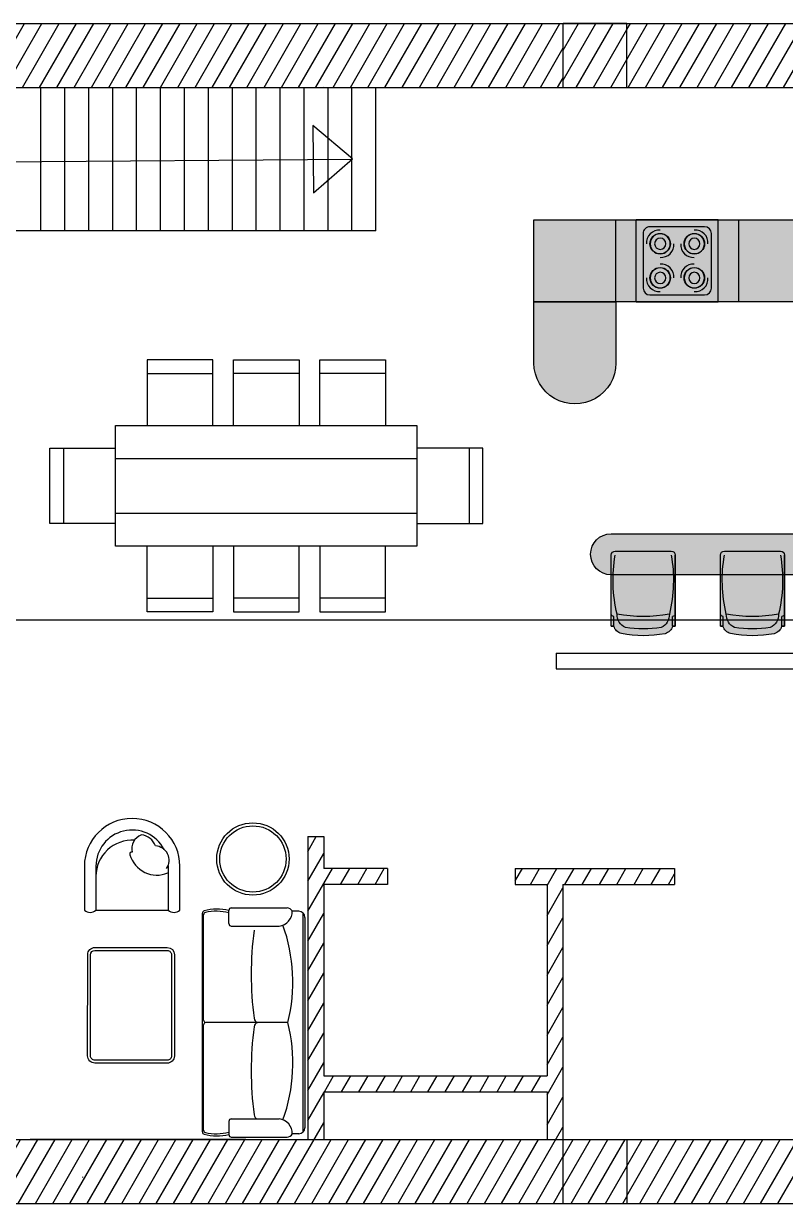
# Model space of a CAD drawing. Header units: millimetres. Extents: x -36495272392165 to 352544598049420, y -228287860276617 to 83349.
# Drawn here: x 72460 to 77236, y 70980 to 78378 of the extents above; entities that cross this region are included whole.
import ezdxf

# ---------------------------------------------------------------- set-up
doc = ezdxf.new("R2010")
doc.units = ezdxf.units.MM
doc.header["$MEASUREMENT"] = 0
for name, color, linetype in [('dwgmodels.com', 30, 'Continuous'), ('freecads.com', 7, 'Continuous'), ('Furniture', 34, 'Continuous')]:
    doc.layers.add(name, color=color, linetype=linetype)
pattern_1 = [(59.99999999999999, (-17250.52043425417, 74843.57469589938), (-81.18988160479113, 46.875), [])]

# ---------------------------------------------------------------- blocks, each defined once
blk = doc.blocks.new('мичм ва')
h = blk.add_hatch(color=254)
edge = h.paths.add_edge_path()
edge.add_line((235, 30), (235, 550))
edge.add_line((235, 550), (215, 550))
edge.add_arc((139.3334767916296, 529.9186866597964), 78.28589834644744, 14.86322777258473, 74.91097211596701)
edge.add_arc((1.609099985947795, -249.4422760286054), 869.4437650294628, 79.52277375518494, 100.6994391374438)
edge.add_arc((-141.2226991321592, 531.0044717599247), 76.18346419311347, 104.1210026025561, 165.5615838168337)
edge.add_line((-215, 550), (-235, 550))
edge.add_line((-235, 550), (-235, 30))
edge.add_arc((-205, 30), 30, 180, 270)
edge.add_line((-205, 0), (205, 0))
edge.add_arc((205, 30), 30, 270, 360)
at = {"color": 0}
blk.add_line((215, 550), (215.0000000001164, 480.0000000000873), dxfattribs=at)
blk.add_lwpolyline([(235, 30), (235, 550), (215, 550), (215, 550, 0.2681724858865533), (159.7128318103496, 605.5054829203291, 0.0926645034894988), (-159.8092182115652, 604.8858735128306, 0.2746976632680432), (-215, 550), (-215, 550), (-235, 550), (-235, 30, 0.414213562373095), (-205, 0), (205, 0, 0.414213562373095), (235, 30, 7.595754112735113)], format="xyb", dxfattribs=at)
for points in [[(-235, 550), (-215, 550), (-215, 480)], [(215, 550), (235, 550), (235, 30)]]:
    blk.add_lwpolyline(points, dxfattribs=at)
for centre, radius, start, end in [((-89.01175497833174, 465.9957442896412), 102.7111055196083, 114.1524509866591, 182.6692834192953), ((1.609099986031651, -249.4422760310117), 819.4437650318102, 80.91225738126786, 99.3189650948189), ((89.01175497833174, 465.9957442896412), 102.7111055196083, 357.3307165807047, 65.8475490133409), ((-212.6684195286362, 457.1843601216096), 22.93446512477678, 95.83492625578215, 166.8336188393546), ((839.2156159434235, 213.3925117341569), 1060.197654185419, 166.4821224268321, 189.9611017195151), ((0, -506.498917802237), 986.4989178022322, 78.80003314458398, 101.199966855416), ((-839.2156159434235, 213.3925117341569), 1060.197654185419, 350.0388982804849, 13.51787757316788), ((212.6684195286362, 457.1843601216096), 22.93446512477678, 13.16638116064537, 84.16507374421784)]:
    blk.add_arc(centre, radius, start, end, dxfattribs=at)
blk = doc.blocks.new('Kitchen furn 7d')
at = {"linetype": 'ByBlock'}
h = blk.add_hatch(color=254, dxfattribs=at)
edge = h.paths.add_edge_path()
edge.add_line((-5.820766091346741e-11, 2601.011198825145), (1985.000000004191, 2601.011198825057))
edge.add_arc((1984.490045164343, 2450.502107901455), 150.5099548355121, -89.8058712063426, 89.80587120632038, ccw=False)
edge.add_line((1985.000000004133, 2299.993016977853), (599.9999999999418, 2299.99301697794))
edge.add_line((599.9999999999418, 2299.99301697794), (599.9999999998836, 599.9930169778527))
edge.add_line((599.9999999998836, 599.9930169778527), (2549.999999999825, 599.9930169778527))
edge.add_line((2549.999999999825, 599.9930169778527), (2549.999999999825, -2.91038304567337e-11))
edge.add_line((2549.999999999825, -2.91038304567337e-11), (0, 0))
edge.add_line((0, 0), (0, 2601.011198825145))
h = blk.add_hatch(color=254, dxfattribs=at)
edge = h.paths.add_edge_path()
edge.add_line((1949.999999999825, 599.9930169778527), (1949.999999999767, 1048.974835130561))
edge.add_arc((2249.999999999796, 1048.974835130605), 300.0000000000291, -8.412825991399586e-12, 180.0000000000084, ccw=False)
edge.add_line((2549.999999999825, 1048.974835130561), (2549.999999999825, 599.9930169778527))
edge.add_line((2549.999999999825, 599.9930169778527), (1949.999999999825, 599.9930169777363))
at = {"color": 0, "linetype": 'ByBlock'}
for p, q in [((599.9999999999418, 2149.993016978027), (599.9999999999418, 2601.011198825116)), ((599.9999999999418, 2299.99301697794), (-5.820766091346741e-11, 1699.993016977969)), ((1.746229827404022e-10, 2299.993016977969), (599.9999999998836, 1699.99301697794)), ((599.9999999998254, 2299.99301697794), (0, 2299.993016977969)), ((599.9999999998254, 2148.974835130532), (599.9999999997672, 648.9748351305607)), ((600, 1699.993016977969), (1.746229827404022e-10, 1699.993016977998)), ((599.9999999998836, 1019.993016977853), (0, 1019.993016977882)), ((599.9999999998254, 648.9748351305607), (599.9999999998254, 0)), ((1049.999999999825, 599.9930169778527), (1049.999999999825, 0)), ((1199.999999999825, 599.9930169778527), (1199.999999999825, 0)), ((1799.999999999825, 599.9930169778527), (1799.999999999825, 0)), ((1949.999999999825, 599.9930169778527), (1949.999999999825, -2.91038304567337e-11))]:
    blk.add_line(p, q, dxfattribs=at)
at = {"color": 0}
for p, q in [((101.767366488406, 939.9349882123352), (122.7146312883706, 972.9126626123034)), ((124.0053712884546, 971.4379234122753), (103.1890240884968, 938.6656498123484)), ((105.7163752884371, 936.4081066123617), (126.3019336883444, 968.8159458123555)), ((113.4222184884711, 929.5245090123208), (133.3024040883756, 960.821198612306)), ((122.7146312883706, 972.9126626123034), (151.320738488459, 992.4074258122419)), ((152.4335600884515, 990.812461012305), (124.0053712884546, 971.4379234122171)), ((126.3019336883444, 968.8159458123555), (124.0053712884546, 971.4379234122753)), ((126.3019336884026, 968.8159458122391), (154.4129000884132, 987.9748042122519)), ((133.3024040883756, 960.821198612306), (126.3019336883444, 968.8159458123555)), ((133.3024040883756, 960.8211986122478), (160.4499200883438, 979.323568212305)), ((151.320738488459, 992.4074258122419), (188.3590496883844, 999.6349098121573)), ((189.2415048883413, 997.9942026122299), (152.4335600884515, 990.812461012305)), ((154.4129000884132, 987.9748042122519), (152.4335600884515, 990.812461012305)), ((154.4129000884132, 987.9748042122519), (190.812542488391, 995.0776626122242)), ((160.4499200883438, 979.323568212305), (154.4129000884132, 987.9748042122519)), ((195.600789688353, 986.1822002122353), (160.4499200883438, 979.323568212305)), ((188.3590496883844, 999.6349098121573), (411.673475111078, 999.6349098121573)), ((410.7901839110418, 997.9942026122299), (189.2415048883413, 997.9942026122299)), ((190.812542488391, 995.0776626122242), (409.2199823110714, 995.0776626122242)), ((404.4300543110585, 986.1822002122935), (195.600789688353, 986.1822002122353)), ((429.2415663110442, 982.9037426122522), (404.4300543110585, 986.1822002122935)), ((409.2199823110714, 995.0776626122242), (434.9118551110732, 991.6821210121561)), ((436.7715943110525, 994.5619474122359), (410.7901839110418, 997.9942026122299)), ((411.673475111078, 999.6349098121573), (437.8172807110823, 996.1802058122412)), ((434.9118551110732, 991.6821210121561), (429.2415663110442, 982.9037426122522)), ((429.2415663110442, 982.9037426122522), (462.1688959110179, 965.1361202122935)), ((469.0073847110034, 973.2838202122657), (434.9118551110732, 991.6821210121561)), ((471.2506543109776, 975.9565650121949), (436.7715943110525, 994.5619474122359)), ((437.8172807110823, 996.1802058122412), (472.5120287109748, 977.4585842122615)), ((473.5337879108847, 921.8398562122893), (451.642388710985, 952.596085012221)), ((462.1688959110179, 965.1361202122935), (469.0073847110034, 973.2838202122657)), ((462.1688959110179, 965.1361202122935), (485.3254447109648, 932.6017634122691)), ((469.0073847110034, 973.2838202122657), (471.2506543109776, 975.9565650121949)), ((492.9868039108696, 939.594683412317), (469.0073847110034, 973.2838202122657)), ((495.4994679109077, 941.8883066122944), (471.2506543109776, 975.9565650121949)), ((472.5120287109748, 977.4585842122615), (496.9123167109792, 943.1782106122992)), ((93.60708248842275, 894.0666866124084), (101.767366488406, 939.9349882123352)), ((93.60708248842275, 707.4691133652523), (93.60708248842275, 894.0666866124084)), ((103.1890240884968, 938.6656498123484), (95.07909368845867, 893.0818434124521)), ((95.07909368845867, 893.0818434124521), (95.07909368845867, 708.4531205653038)), ((97.6966624884517, 891.3312066123763), (105.7163752884371, 936.4081066123617)), ((97.6966624884517, 710.2037573652051), (97.6966624884517, 891.3312066123763)), ((105.7163752884371, 936.4081066123617), (103.1890240884968, 938.6656498123484)), ((105.6777696884819, 885.9936810124491), (113.4222184884711, 929.5245090123208)), ((105.6777696883655, 715.5404469652276), (105.6777696884819, 885.9936810124491)), ((113.4222184884711, 929.5245090123208), (105.7163752884371, 936.4081066123617)), ((446.5314543109853, 897.193881012412), (473.5337879108847, 921.8398562122893)), ((485.3254447109648, 932.6017634122691), (473.5337879108847, 921.8398562122893)), ((473.5337879108847, 921.8398562122893), (482.0390055109165, 877.7780098123767)), ((485.3254447109648, 932.6017634122691), (492.9868039108696, 939.594683412317)), ((494.3220191109576, 885.9936810123327), (485.3254447109648, 932.6017634122691)), ((492.9868039108696, 939.594683412317), (495.4994679109077, 941.8883066122944)), ((502.3031351109385, 891.331206612318), (492.9868039108696, 939.594683412317)), ((494.3220191109576, 715.5404469651694), (494.3220191109576, 885.9936810123327)), ((504.9207039109315, 893.0818434122775), (495.4994679109077, 941.8883066122944)), ((496.9123167109792, 943.1782106122992), (506.3922927108943, 894.0666866123502)), ((502.3031351109385, 680.225713926513), (502.3031351109385, 891.331206612318)), ((504.9207039109315, 683.3598339264572), (504.9207039109315, 893.0818434122775)), ((506.3922927108943, 685.1213827264437), (506.3922927108943, 894.0666866123502)), ((98.05166328843916, 672.8767533653008), (93.60708248842275, 707.4691133652523)), ((95.07909368845867, 708.4531205653038), (99.4959808884305, 674.0764397653693)), ((102.064876888413, 676.2085125653248), (97.6966624884517, 710.2037573652051)), ((109.8953368883813, 682.7113077652466), (105.6777696883655, 715.5404469652276)), ((488.726855910907, 678.0632181652181), (494.3220191109576, 715.5404469651694)), ((494.3220191109576, 715.5404469651694), (494.3220191109576, 698.7736147264077)), ((496.508643110923, 671.3959245652368), (502.3031351108802, 710.2037573651469)), ((504.9207039109315, 708.4531205651292), (499.0607575110043, 669.2088869652071)), ((500.4958439109032, 667.9789901652548), (506.3922927108943, 707.4691133651941)), ((502.3031351108802, 710.2037573651469), (502.3031351108802, 698.7736147264077)), ((112.8276200884138, 640.6052965653653), (98.05166328843916, 672.8767533653008)), ((99.4959808884305, 674.0764397653693), (114.1796256883536, 642.005552565417)), ((116.5848680884228, 644.4942981653439), (102.064876888413, 676.2085125653248)), ((123.9180928884307, 652.0843245653377), (109.8953368883813, 682.7113077652466)), ((141.3107824883773, 614.0741853653744), (112.8276200884138, 640.6052965653071)), ((114.1796256883536, 642.0055525653588), (142.4865504883346, 615.6381037653482)), ((144.5762424884015, 618.4205757653399), (116.5848680884228, 644.4942981653439)), ((123.9180928884307, 652.0843245652795), (150.9502232884406, 626.9043917652743)), ((188.3263136883616, 601.8641853652953), (141.3107824883773, 614.0741853653744)), ((142.4865504883346, 615.6381037653482), (144.5762424884015, 618.4205757653399)), ((142.4865504883346, 615.6381037653482), (189.2096136883483, 603.5044613653736)), ((150.9502232884406, 626.9043917652743), (144.5762424884015, 618.4205757653399)), ((144.5762424884015, 618.4205757653399), (190.7798152883188, 606.4220573653874)), ((195.5701568883378, 615.3166749653465), (150.9502232884406, 626.9043917652743)), ((190.7798152883188, 606.4220573653874), (409.1872463110485, 606.4220573653292)), ((404.3989991110284, 615.3166749652883), (195.5701568883378, 615.3166749653465)), ((444.5903063109727, 624.5008213653055), (404.3989991110284, 615.3166749652883)), ((409.1872463110485, 606.4220573653292), (450.8060895110248, 615.9318301653548)), ((410.7574567109696, 603.5044613653154), (452.8437471109792, 613.1216557652515)), ((453.9901407110156, 611.5413781652751), (411.6407479110057, 601.8641853652953)), ((472.0953487109509, 646.7627533652412), (444.5903063109727, 624.5008213653055)), ((450.8060895110248, 615.9318301653548), (444.5903063109727, 624.5008213653055)), ((450.8060895110248, 615.9318301653548), (479.2875799110043, 638.9838965653034)), ((452.8437471109792, 613.1216557652515), (450.8060895110248, 615.9318301653548)), ((452.8437471109792, 613.1216557652515), (481.6453991109156, 636.4330493653251)), ((482.972227910941, 634.9987989652727), (453.9901407110156, 611.5413781652751)), ((472.0953487109509, 646.7627533652412), (488.726855910907, 678.0632181652181)), ((479.2875799110043, 638.9838965653034), (472.0953487109509, 646.7627533652412)), ((479.2875799110043, 638.9838965653034), (496.508643110923, 671.3959245652368)), ((481.6453991109156, 636.4330493653251), (479.2875799110043, 638.9838965653034)), ((499.0607575110043, 669.2088869652071), (481.6453991109156, 636.4330493653251)), ((482.972227910941, 634.9987989652727), (500.4958439109032, 667.9789901652548)), ((101.767366488406, 507.0165935411933), (122.7146312883706, 539.9942679411615)), ((124.0053712884546, 538.5195287411334), (103.1890240884968, 505.7472551412066)), ((105.7163752884371, 503.4897119412199), (126.3019336883444, 535.8975511412136)), ((113.4222184884711, 496.6061143411789), (133.3024040883756, 527.9028039411642)), ((122.7146312883706, 539.9942679412197), (151.320738488459, 559.4890311411582)), ((152.4335600884515, 557.8940663412213), (124.0053712884546, 538.5195287411334)), ((126.3019336883444, 535.8975511412136), (124.0053712884546, 538.5195287411334)), ((126.3019336884026, 535.8975511411554), (154.4129000884132, 555.0564095411683)), ((133.3024040883756, 527.9028039411642), (126.3019336883444, 535.8975511412136)), ((133.3024040883756, 527.9028039411642), (160.4499200883438, 546.4051735412213)), ((151.320738488459, 559.4890311411582), (188.3590496883844, 566.7165151410736)), ((189.2415048883413, 565.0758079411462), (152.4335600884515, 557.8940663412213)), ((154.4129000884132, 555.0564095411683), (152.4335600884515, 557.8940663412213)), ((154.4129000884132, 555.0564095411683), (190.812542488391, 562.1592679411406)), ((160.4499200883438, 546.4051735412213), (154.4129000884132, 555.0564095411683)), ((195.600789688353, 553.2638055411517), (160.4499200883438, 546.4051735412213)), ((411.6407479110057, 601.8641853652953), (188.3263136883616, 601.8641853652953)), ((188.3590496883844, 566.7165151410736), (411.673475111078, 566.7165151410736)), ((189.2096136883483, 603.5044613653736), (410.7574567109696, 603.5044613653154)), ((410.7901839110418, 565.0758079411462), (189.2415048883413, 565.0758079411462)), ((190.812542488391, 562.1592679411406), (409.2199823110714, 562.1592679411406)), ((404.4300543110585, 553.2638055412099), (195.600789688353, 553.2638055411517)), ((429.2415663110442, 549.9853479411686), (404.4300543110585, 553.2638055412099)), ((409.2199823110714, 562.1592679411406), (434.9118551110732, 558.7637263410725)), ((436.7715943110525, 561.6435527411522), (410.7901839110418, 565.0758079411462)), ((411.673475111078, 566.7165151410736), (437.8172807110823, 563.2618111411575)), ((434.9118551110732, 558.7637263410725), (429.2415663110442, 549.9853479411686)), ((429.2415663110442, 549.9853479411686), (462.1688959110179, 532.2177255412098)), ((469.0073847110034, 540.365425541182), (434.9118551110732, 558.7637263410725)), ((471.2506543109776, 543.0381703411113), (436.7715943110525, 561.6435527411522)), ((437.8172807110823, 563.2618111411575), (472.5120287109748, 544.5401895411778)), ((473.5337879108847, 488.9214615412056), (451.642388710985, 519.6776903411373)), ((462.1688959110179, 532.2177255412098), (469.0073847110034, 540.365425541182)), ((462.1688959110179, 532.2177255412098), (485.3254447109648, 499.6833687411854)), ((469.0073847110034, 540.365425541182), (471.2506543109776, 543.0381703411113)), ((492.9868039108696, 506.6762887412333), (469.0073847110034, 540.365425541182)), ((495.4994679109077, 508.9699119412107), (471.2506543109776, 543.0381703411113)), ((472.5120287109748, 544.5401895411778), (496.9123167109792, 510.2598159412155)), ((93.60708248842275, 461.1482919412665), (101.767366488406, 507.0165935411933)), ((93.60708248842275, 433.1164626307727), (93.60708248842275, 461.1482919412665)), ((98.05166328843916, 398.5241026308213), (93.60708248842275, 433.1164626307727)), ((103.1890240884968, 505.7472551412066), (95.07909368845867, 460.1634487413103)), ((95.07909368845867, 460.1634487413103), (95.07909368845867, 434.1004698308243)), ((95.07909368845867, 434.1004698308243), (99.4959808884305, 399.7237890308897)), ((97.6966624884517, 458.4128119412344), (105.7163752884371, 503.4897119412199)), ((97.6966624884517, 435.8511066307256), (97.6966624884517, 458.4128119412344)), ((102.064876888413, 401.8558618308452), (97.6966624884517, 435.8511066307256)), ((105.7163752884371, 503.4897119412199), (103.1890240884968, 505.7472551412066)), ((105.6777696884819, 453.0752863413072), (113.4222184884711, 496.6061143411789)), ((105.6777696883655, 441.1877962307481), (105.6777696884819, 453.0752863413072)), ((109.8953368883813, 408.3586570307671), (105.6777696883655, 441.1877962307481)), ((113.4222184884711, 496.6061143411789), (105.7163752884371, 503.4897119412199)), ((446.5314543109853, 464.2754863413284), (473.5337879108847, 488.9214615412056)), ((485.3254447109648, 499.6833687411854), (473.5337879108847, 488.9214615412056)), ((473.5337879108847, 488.9214615412056), (482.0390055109165, 444.859615141293)), ((485.3254447109648, 499.6833687411854), (492.9868039108696, 506.6762887412333)), ((494.3220191109576, 453.075286341249), (485.3254447109648, 499.6833687411854)), ((488.726855910907, 403.7105674307968), (494.3220191109576, 441.1877962307481)), ((492.9868039108696, 506.6762887412333), (495.4994679109077, 508.9699119412107)), ((502.3031351109385, 458.4128119412344), (492.9868039108696, 506.6762887412333)), ((494.3220191109576, 441.1877962307481), (494.3220191109576, 453.075286341249)), ((494.3220191109576, 441.1877962307481), (494.3220191109576, 424.4209639919864)), ((504.9207039109315, 460.1634487411939), (495.4994679109077, 508.9699119412107)), ((496.508643110923, 397.0432738308155), (502.3031351108802, 435.8511066307256)), ((496.9123167109792, 510.2598159412155), (506.3922927108943, 461.1482919412665)), ((504.9207039109315, 434.1004698307079), (499.0607575110043, 394.8562362307857)), ((500.4958439109032, 393.6263394308335), (506.3922927108943, 433.1164626307727)), ((502.3031351109385, 405.8730631920916), (502.3031351109385, 458.4128119412344)), ((502.3031351108802, 435.8511066307256), (502.3031351108802, 424.4209639919864)), ((504.9207039109315, 409.0071831920359), (504.9207039109315, 460.1634487411939)), ((506.3922927108943, 410.7687319920224), (506.3922927108943, 461.1482919412665)), ((112.8276200884138, 366.2526458308857), (98.05166328843916, 398.5241026308213)), ((99.4959808884305, 399.7237890308897), (114.1796256883536, 367.6529018309375)), ((116.5848680884228, 370.1416474308644), (102.064876888413, 401.8558618308452)), ((123.9180928884307, 377.7316738308582), (109.8953368883813, 408.3586570307671)), ((141.3107824883773, 339.7215346309531), (112.8276200884138, 366.2526458308857)), ((114.1796256883536, 367.6529018309375), (142.4865504883346, 341.2854530309269)), ((116.5848680884228, 370.1416474308644), (123.9180928884307, 377.7316738308582)), ((144.5762424884015, 344.0679250309186), (116.5848680884228, 370.1416474309226)), ((123.9180928884307, 377.7316738308582), (150.9502232884406, 352.551741030853)), ((150.9502232884406, 352.551741030853), (144.5762424884015, 344.0679250309186)), ((195.5701568883378, 340.9640242309251), (150.9502232884406, 352.551741030853)), ((444.5903063109727, 350.1481706308841), (404.3989991110284, 340.9640242308669)), ((472.0953487109509, 372.4101026308199), (444.5903063109727, 350.1481706308841)), ((450.8060895110248, 341.5791794309334), (444.5903063109727, 350.1481706308841)), ((450.8060895110248, 341.5791794309334), (479.2875799110043, 364.6312458308821)), ((452.8437471109792, 338.7690050308302), (481.6453991109156, 362.0803986309038)), ((482.972227910941, 360.6461482308514), (453.9901407110156, 337.1887274308538)), ((472.0953487109509, 372.4101026308199), (488.726855910907, 403.7105674307968)), ((479.2875799110043, 364.6312458308821), (472.0953487109509, 372.4101026308199)), ((479.2875799110043, 364.6312458308821), (496.508643110923, 397.0432738308155)), ((481.6453991109156, 362.0803986309038), (479.2875799110043, 364.6312458308821)), ((499.0607575110043, 394.8562362307857), (481.6453991109156, 362.0803986309038)), ((482.972227910941, 360.6461482308514), (500.4958439109032, 393.6263394308335)), ((188.3263136883616, 327.5115346308739), (141.3107824883773, 339.7215346309531)), ((142.4865504883346, 341.2854530309269), (144.5762424884015, 344.0679250309186)), ((142.4865504883346, 341.2854530309269), (189.2096136883483, 329.1518106309522)), ((144.5762424884015, 344.0679250309186), (190.7798152883188, 332.0694066309661)), ((411.6407479110057, 327.5115346308739), (188.3263136883616, 327.5115346308739)), ((189.2096136883483, 329.1518106309522), (410.7574567109696, 329.151810630894)), ((190.7798152883188, 332.0694066309661), (409.1872463110485, 332.0694066309079)), ((404.3989991110284, 340.9640242308669), (195.5701568883378, 340.9640242309251)), ((409.1872463110485, 332.0694066309079), (450.8060895110248, 341.5791794309334)), ((410.7574567109696, 329.151810630894), (452.8437471109792, 338.7690050308302)), ((453.9901407110156, 337.1887274308538), (411.6407479110057, 327.5115346308739)), ((452.8437471109792, 338.7690050308302), (450.8060895110248, 341.5791794309334))]:
    blk.add_line(p, q, dxfattribs=at)
at = {"color": 0, "ltscale": 600}
for p, q in [((1799.999999999825, 599.9999999999864), (1199.999999999825, 599.9999999999864)), ((1699.999999999825, 549.9999999999864), (1299.999999999825, 549.9999999999864)), ((1249.999999999825, 499.9999999999864), (1249.999999999825, 99.99999999998636)), ((1749.999999999825, 99.99999999998636), (1749.999999999825, 499.9999999999864)), ((1299.999999999825, 49.99999999998636), (1699.999999999825, 49.99999999998636)), ((1199.999999999825, -1.364242052659392e-11), (1799.999999999825, -1.364242052659392e-11))]:
    blk.add_line(p, q, dxfattribs=at)
at = {"color": 0, "linetype": 'ByBlock'}
for points in [[(-5.820766091346741e-11, 2601.011198825145), (1985.000000004191, 2601.011198825057, -0.9966175403440058), (1985.000000004133, 2299.993016977853), (599.9999999999418, 2299.99301697794), (599.9999999998836, 599.9930169778527), (2549.999999999825, 599.9930169778527, -0.4168613007909314), (2549.999999999825, 599.9930169778527), (2549.999999999825, -2.91038304567337e-11), (0, 0), (0, 2601.011198825145)], [(1949.999999999825, 599.9930169778527), (1949.999999999767, 1048.974835130561, -1.000000000000146), (2549.999999999825, 1048.974835130561), (2549.999999999825, 599.9930169778527), (1949.999999999825, 599.9930169777363)]]:
    blk.add_lwpolyline(points, format="xyb", dxfattribs=at)
blk.add_lwpolyline([(15, 2586.011198825145), (584.999999999709, 2586.011198825145), (584.999999999709, 2314.993016977911), (15, 2314.993016977911)], close=True, dxfattribs=at)
at = {"color": 0}
for centre, radius in [((299.999999999709, 800.7494375887618), 40), ((299.999999999709, 800.7494375887618), 25), ((299.999999999709, 431.2058076557878), 40), ((299.999999999709, 431.2058076557878), 25)]:
    blk.add_circle(centre, radius, dxfattribs=at)
at = {"color": 0, "ltscale": 600}
for centre in [(1374.999999999825, 424.9999999999864), (1624.999999999825, 424.9999999999864), (1374.999999999825, 174.9999999999864), (1624.999999999825, 174.9999999999864)]:
    blk.add_circle(centre, 75.00000000000045, dxfattribs=at)
for centre, radius, start, end in [((1299.999999999825, 499.9999999999864), 50.0000000000003, 90, 180), ((1367.700181189983, 432.2998188099746), 92.9871547437105, 85.49744689552337, 184.5025531045805), ((1632.299818809784, 432.2998188099746), 92.9871547437105, 355.4974468954195, 94.50255310447663), ((1699.999999999825, 499.9999999999864), 50.0000000000003, 0, 90), ((1374.999999999825, 424.9999999999864), 73.75000000000044, 0, 180), ((1374.999999999825, 424.9999999999864), 41.25000000000025, 0, 180), ((1624.999999999825, 424.9999999999864), 73.75000000000044, 0, 180), ((1624.999999999825, 424.9999999999864), 41.25000000000025, 0, 180), ((1374.999999999825, 424.9999999999864), 73.75000000000044, 180, 0), ((1374.999999999825, 424.9999999999864), 41.25000000000025, 180, 0), ((1382.299818809668, 417.700181189969), 92.9871547437105, 265.4974468955234, 4.502553104580532), ((1617.700181189866, 417.7001811900564), 92.9871547437105, 175.4974468954195, 274.5025531044766), ((1624.999999999825, 424.9999999999864), 73.75000000000044, 180, 0), ((1624.999999999825, 424.9999999999864), 41.25000000000025, 180, 0), ((1382.299818809784, 182.2998188099164), 92.9871547437105, 355.4974468954195, 94.50255310447663), ((1617.700181189866, 182.2998188098873), 92.9871547437105, 85.49744689552337, 184.5025531045805), ((1367.700181189983, 167.700181189969), 92.9871547437105, 175.4974468954195, 274.5025531044766), ((1374.999999999825, 174.9999999999864), 73.75000000000044, 0, 180), ((1374.999999999825, 174.9999999999864), 73.75000000000044, 180, 0), ((1374.999999999825, 174.9999999999864), 41.25000000000025, 0, 180), ((1374.999999999825, 174.9999999999864), 41.25000000000025, 180, 0), ((1624.999999999825, 174.9999999999864), 73.75000000000044, 0, 180), ((1624.999999999825, 174.9999999999864), 73.75000000000044, 180, 0), ((1624.999999999825, 174.9999999999864), 41.25000000000025, 0, 180), ((1624.999999999825, 174.9999999999864), 41.25000000000025, 180, 0), ((1632.299818809784, 167.700181189969), 92.9871547437105, 265.4974468955234, 4.502553104580532), ((1299.999999999825, 99.99999999998636), 50.0000000000003, 180, 270), ((1699.999999999825, 99.99999999998636), 50.0000000000003, 270, 0)]:
    blk.add_arc(centre, radius, start, end, dxfattribs=at)
blk = doc.blocks.new('A$C1352')
at = {"color": 0}
for points in [[(0.002687076716332726, 0.05299443177036522), (0.002687076716332726, 0.5529944317703688, -0.4142135623730951), (0.05268707671633344, 0.6029944317703695), (0.752687076716331, 0.6029944317703659, -0.4142135623730951), (0.8026870767163317, 0.5529944317703652), (0.8026870767163317, 0.05299443177037233, -0.4142135623730951), (0.752687076716331, 0.002994431770371619), (0.05268707671633344, 0.002994431770364514, -0.4142135623730965)], [(0.02268707671633052, 0.05299443177036522), (0.02268707671633052, 0.5529944317703688, -0.4142135623731206), (0.05268707671633344, 0.5829944317703699), (0.752687076716331, 0.5829944317703664, -0.4142135623731033), (0.7826870767163321, 0.5529944317703652), (0.7826870767163321, 0.05299443177037233, -0.4142135623731033), (0.752687076716331, 0.02299443177037119), (0.05268707671633344, 0.02299443177036409, -0.4142135623731206)]]:
    blk.add_lwpolyline(points, format="xyb", close=True, dxfattribs=at)

msp = doc.modelspace()

# ---------------------------------------------------------------- hatches: boundary and pattern name
at = {"transparency": 33554687}
h = msp.add_hatch(dxfattribs=at)
h.set_pattern_fill('ANSI31', scale=750, angle=15)
h.set_pattern_definition(pattern_1)
h.paths.add_polyline_path([(78241.75771479463, 78378.18524847296), (76242.75771479463, 78378.18524847296), (76242.75771479463, 77978.18524847296), (77210.10734012065, 77978.18524847296), (77841.75771479463, 77978.18524847296), (77841.75771479463, 74231.18524847296), (77952.75940279989, 74231.18524847296), (78241.75771479463, 74231.18524847296)])
h.paths.add_polyline_path([(74341.75771479463, 72980.18524847296), (74741.75771479463, 72980.18524847296), (74741.75771479463, 73080.18524847296), (74341.75771479463, 73080.18524847296), (74341.75771479463, 73280.18524847296), (74241.75771479463, 73280.18524847296), (74241.75771479463, 71380.18524847296), (74341.75771479463, 71380.18524847296), (74341.75771479463, 71680.18524847296), (75741.75771479463, 71680.18524847296), (75741.75771479463, 71380.18524847296), (75841.75771479463, 71380.18524847296), (75841.75771479463, 72980.18524847296), (76541.75771479463, 72980.18524847296), (76541.75771479463, 73080.18524847296), (75541.75771479463, 73080.18524847296), (75541.75771479463, 72980.18524847296), (75741.75771479463, 72980.18524847296), (75741.75771479463, 71780.18524847296), (74341.75771479463, 71780.18524847296)])
h.paths.add_polyline_path([(78241.75771479463, 73231.18524847296), (77841.75771479463, 73231.18524847296), (77841.75771479463, 71380.18524847296), (76241.75771479463, 71380.18524847296), (76241.75771479463, 70980.18524847296), (78241.75771479463, 70980.18524847296)])
h.paths.add_polyline_path([(75841.75771479463, 71380.18524847296), (69941.75771479463, 71380.18524847296), (69941.75771479463, 70980.18524847296), (75841.75771479463, 70980.18524847296)])
h.paths.add_polyline_path([(69941.75771479463, 72320.18524847296), (69541.75771479463, 72320.18524847296), (69541.75771479463, 71380.18524847296), (69941.75771479463, 71380.18524847296)])
h.paths.add_polyline_path([(69941.75771479463, 74478.18524847296), (69541.75771479463, 74478.18524847296), (69541.75771479463, 73666.18524847296), (69941.75771479463, 73666.18524847296)])
h.paths.add_polyline_path([(71441.75771479463, 74878.18524847296), (70969.75771479463, 74878.18524847296), (69941.75771479463, 74878.18524847296), (69941.75771479463, 74480.18524847296), (71441.75771479463, 74480.18524847296)])
h.paths.add_polyline_path([(77841.75771479463, 73080.18524847296), (77340.75771479463, 73080.18524847296), (77340.75771479463, 72980.18524847296), (77841.75771479463, 72980.18524847296)], flags=17)
h.paths.add_polyline_path([(71369.75771479463, 77978.18524847296), (70969.75771479463, 77978.18524847296), (70969.75771479463, 76779.18524847296), (71369.75771479463, 76779.18524847296)])
h = msp.add_hatch(dxfattribs=at)
h.set_pattern_fill('ANSI31', scale=750, angle=15)
h.set_pattern_definition([(59.99999999999999, (-29700.72452710188, 74838.35702979247), (-81.18988160479113, 46.875), [])])
h.paths.add_polyline_path([(69941.75771479463, 78378.18524847296), (69541.75771479463, 78378.18524847296), (69541.75771479463, 77978.18524847296), (69941.75771479463, 77978.18524847296)])
h.paths.add_polyline_path([(69941.75771479463, 74878.18524847296), (69541.75771479463, 74878.18524847296), (69541.75771479463, 74480.18524847296), (69941.75771479463, 74480.18524847296)])
h.paths.add_polyline_path([(69941.75771479463, 71380.18524847296), (69541.75771479463, 71380.18524847296), (69541.75771479463, 70980.18524847296), (69941.75771479463, 70980.18524847296)])
h.paths.add_polyline_path([(76241.75771479463, 71380.18524847296), (75841.75771479463, 71380.18524847296), (75841.75771479463, 70980.18524847296), (76241.75771479463, 70980.18524847296)])
h = msp.add_hatch()
h.set_pattern_fill('ANSI31', color=256, scale=750, angle=15.0000000000001)
h.set_pattern_definition([(60.00000000000009, (67677.2379471784, 74582.85439971134), (-81.18988160479121, 46.87499999999986), [])])
h.paths.add_polyline_path([(75842.75771479463, 78378.18524847296), (69941.75771479463, 78378.18524847296), (69941.75771479463, 77978.18524847296), (70969.75771479463, 77978.18524847296), (71369.75771479463, 77978.18524847296), (74241.75771479463, 77978.18524847296), (74341.7486135734, 77979.5343820497), (74341.74861708097, 77978.18524847296), (75597.27103380661, 77978.18524847296), (75842.75771479463, 77978.18524847296)])
h = msp.add_hatch(dxfattribs=at)
h.set_pattern_fill('ANSI31', scale=750, angle=15)
h.set_pattern_definition(pattern_1)
h.paths.add_polyline_path([(76242.75771479463, 77978.18524847296), (76242.75771479463, 78378.18524847296), (75842.75771479463, 78378.18524847296), (75842.75771479463, 77978.18524847296)])

# ---------------------------------------------------------------- linework, layer by layer
for p, q in [((69541.75771479463, 78378.18524847296), (78241.75771479463, 78378.18524847296)), ((71369.75771479463, 77978.18524847296), (77841.75771479463, 77978.18524847296)), ((71369.75771479463, 77978.18524847296), (77841.75771479463, 77978.18524847296)), ((74241.75771479463, 77978.18524847296), (74341.7486135734, 77979.5343820497)), ((74341.7486135734, 77979.5343820497), (74341.74861708097, 77978.18524847296)), ((74241.75771479463, 73280.18524847296), (74341.75771479463, 73280.18524847296)), ((74241.75771479463, 73280.18524847296), (74241.75771479463, 71380.18524847296)), ((74341.75771479463, 73280.18524847296), (74341.75771479463, 73080.18524847296)), ((74741.75771479463, 73080.18524847296), (74341.75771479463, 73080.18524847296)), ((74741.75771479463, 73080.18524847296), (74741.75771479463, 72980.18524847296)), ((75541.75771479463, 73080.18524847296), (76541.75771479463, 73080.18524847296)), ((75541.75771479463, 73080.18524847296), (75541.75771479463, 72980.18524847296)), ((76541.75771479463, 73080.18524847296), (76541.75771479463, 72980.18524847296)), ((74341.75771479463, 72980.18524847296), (74341.75771479463, 71780.18524847296)), ((74741.75771479463, 72980.18524847296), (74341.75771479463, 72980.18524847296)), ((75541.75771479463, 72980.18524847296), (75741.75771479463, 72980.18524847296)), ((75741.75771479463, 72980.18524847296), (75741.75771479463, 71780.18524847296)), ((75841.75771479463, 72980.18524847296), (76541.75771479463, 72980.18524847296)), ((75841.75771479463, 72980.18524847296), (75841.75771479463, 71380.18524847296)), ((74212.16827345625, 71428.1794050438), (74212.16827345625, 72800.66836909567)), ((74341.75771479463, 71780.18524847296), (75741.75771479463, 71780.18524847296)), ((74341.75771479463, 71680.18524847296), (75741.75771479463, 71680.18524847296)), ((74341.75771479463, 71680.18524847296), (74341.75771479463, 71380.18524847296)), ((75741.75771479463, 71680.18524847296), (75741.75771479463, 71380.18524847296)), ((69541.75771479463, 71380.18524847296), (77841.75771479463, 71380.18524847296)), ((69541.75771479463, 70980.18524847296), (78241.75771479463, 70980.18524847296))]:
    msp.add_line(p, q)
at = {"color": 240, "true_color": 0xed1f24}
for p, q in [((75842.75771479463, 77978.18524847296), (75842.75771479463, 78378.18524847296)), ((76242.75771479463, 77978.18524847296), (76242.75771479463, 78378.18524847296)), ((75841.75771479463, 71380.18524847296), (75841.75771479463, 70980.18524847296)), ((75841.75771479463, 71380.18524847296), (76241.75771479463, 71380.18524847296)), ((76241.75771479463, 71380.18524847296), (76241.75771479463, 70980.18524847296)), ((75841.75771479463, 70980.18524847296), (76241.75771479463, 70980.18524847296))]:
    msp.add_line(p, q, dxfattribs=at)
at = {"color": 1}
msp.add_line((76242.75771479463, 78378.18524847296), (75842.75771479463, 78378.18524847296), dxfattribs=at)
at = {"color": 7}
for p, q in [((72568.64589885049, 77079.18524847296), (72568.64589885049, 77978.18524847296)), ((72718.64589885049, 77079.18524847296), (72718.64589885049, 77978.18524847296)), ((72868.64589885049, 77079.18524847296), (72868.64589885049, 77978.18524847296)), ((73018.64589885049, 77079.18524847296), (73018.64589885049, 77978.18524847296)), ((73168.64589885049, 77079.18524847296), (73168.64589885049, 77978.18524847296)), ((73318.64589885049, 77079.18524847296), (73318.64589885049, 77978.18524847296)), ((73468.64589885049, 77079.18524847296), (73468.64589885049, 77978.18524847296)), ((73618.64589885049, 77079.18524847296), (73618.64589885049, 77978.18524847296)), ((73768.64589885049, 77079.18524847296), (73768.64589885049, 77978.18524847296)), ((73918.64589885049, 77079.18524847296), (73918.64589885049, 77978.18524847296)), ((74068.64589885049, 77079.18524847296), (74068.64589885049, 77978.18524847296)), ((74218.64589885049, 77079.18524847296), (74218.64589885049, 77978.18524847296)), ((74368.64589885049, 77079.18524847296), (74368.64589885049, 77978.18524847296)), ((74518.64589885049, 77079.18524847296), (74518.64589885049, 77978.18524847296)), ((74668.64589885049, 77079.18524847296), (74668.64589885049, 77978.18524847296)), ((74668.64589885049, 77079.18524847296), (72268.64589885049, 77079.18524847296)), ((68941.05512694354, 74638.96166147258), (81824.79151997, 74638.96166147258)), ((75799.02340100502, 74431.18524847296), (77841.75771479463, 74431.18524847296)), ((75799.02340100502, 74431.18524847296), (75799.02340100502, 74331.18524847296)), ((75799.02340100502, 74331.18524847296), (77841.75771479463, 74331.18524847296))]:
    msp.add_line(p, q, dxfattribs=at)
at = {"color": 0}
msp.add_line((75597.27103380661, 77978.18524847296), (77210.10734012065, 77978.18524847296), dxfattribs=at)
at = {"color": 41, "true_color": 0xf4ee51}
for p, q in [((74521.24934825668, 77530.9592526714), (74273.56700700591, 77740.02237059524)), ((74273.56700700591, 77740.02237059524), (74275.35208277742, 77528.87991630315)), ((71819.20180682253, 77508.39946782256), (74518.64589885049, 77528.68524847296)), ((74275.35208277742, 77528.87991630315), (74277.13715854893, 77317.73746201105)), ((74277.13715854893, 77317.73746201105), (74521.24934825668, 77530.9592526714))]:
    msp.add_line(p, q, dxfattribs=at)
at = {"color": 18, "true_color": 0x000000}
for p, q in [((73233.65679088605, 76270.59573971297), (73233.65679088605, 75858.20141268495)), ((73646.05111801406, 76270.59573971297), (73233.65679088605, 76270.59573971297)), ((73646.05111801406, 75858.20141268495), (73646.05111801406, 76270.59573971297)), ((73774.92434513528, 75858.20141268495), (73774.92434513528, 76270.59573971297)), ((73774.92434513528, 76270.59573971297), (74187.3186721633, 76270.59573971297)), ((74187.3186721633, 76270.59573971297), (74187.3186721633, 75858.20141268495)), ((74316.19189938455, 75858.20141268495), (74316.19189938455, 76270.59573971297)), ((74316.19189938455, 76270.59573971297), (74728.58622641256, 76270.59573971297)), ((74728.58622641256, 76270.59573971297), (74728.58622641256, 75858.20141268495)), ((73233.65679088605, 76184.68025483211), (73646.05111801406, 76184.68025483211)), ((74187.3186721633, 76184.68025483211), (73774.92434513528, 76184.68025483211)), ((74728.58622641256, 76184.68025483211), (74316.19189938455, 76184.68025483211)), ((73036.0511758601, 75858.20141268495), (74926.1918415385, 75858.20141268495)), ((73036.0511758601, 75102.14514653364), (73036.0511758601, 75858.20141268495)), ((74926.1918415385, 75858.20141268495), (74926.1918415385, 75102.14514653364)), ((72623.65684883212, 75243.90569628698), (72623.65684883212, 75716.44086273157)), ((72623.65684883212, 75716.44086273157), (73036.0511758601, 75716.44086273157)), ((72709.57233361294, 75716.44086273157), (72709.57233361294, 75243.90569628698)), ((75338.58616856651, 75716.44086273157), (74926.1918415385, 75716.44086273157)), ((75252.67068378566, 75716.44086273157), (75252.67068378566, 75243.90569628698)), ((75338.58616856651, 75243.90569628698), (75338.58616856651, 75716.44086273157)), ((73036.0511758601, 75652.00424917096), (74926.1918415385, 75652.00424917096)), ((73036.0511758601, 75243.90569628698), (72623.65684883212, 75243.90569628698)), ((73036.0511758601, 75308.34231004764), (74926.1918415385, 75308.34231004764)), ((74926.1918415385, 75243.90569628698), (75338.58616856651, 75243.90569628698)), ((74926.1918415385, 75102.14514653364), (73036.0511758601, 75102.14514653364)), ((73233.65679088605, 74689.75081950563), (73233.65679088605, 75102.14514653364)), ((73646.05111801406, 75102.14514653364), (73646.05111801406, 74689.75081950563)), ((73774.92434513528, 75102.14514653364), (73774.92434513528, 74689.75081950563)), ((74187.3186721633, 74689.75081950563), (74187.3186721633, 75102.14514653364)), ((74316.19189938455, 75102.14514653364), (74316.19189938455, 74689.75081950563)), ((74728.58622641256, 74689.75081950563), (74728.58622641256, 75102.14514653364)), ((73233.65679088605, 74775.66630418645), (73646.05111801406, 74775.66630418645)), ((74187.3186721633, 74775.66630418645), (73774.92434513528, 74775.66630418645)), ((74728.58622641256, 74775.66630418645), (74316.19189938455, 74775.66630418645)), ((73646.05111801406, 74689.75081950563), (73233.65679088605, 74689.75081950563)), ((73774.92434513528, 74689.75081950563), (74187.3186721633, 74689.75081950563)), ((74316.19189938455, 74689.75081950563), (74728.58622641256, 74689.75081950563)), ((73366.81626852474, 73094.91210904783), (73366.81626852474, 72818.35618251134))]:
    msp.add_line(p, q, dxfattribs=at)
at = {"color": 18, "ltscale": 0.03, "true_color": 0x000000}
msp.add_lwpolyline([(73366.81626852474, 72818.35618251134, 0.3692286802251633), (73439.33593391092, 72818.3561825121), (73439.33593391092, 73094.91210904859, 0.9999999999981808), (72841.04869447733, 73094.91210905083), (72841.04869447733, 72818.35618251436, 0.3692286802251633), (72913.56835986354, 72818.35618250835)], format="xyb", close=True, dxfattribs=at)
at = {"color": 18, "true_color": 0x000000}
msp.add_lwpolyline([(73341.28311643694, 73199.41524741852, 0.7850866537739718), (72913.56835986354, 73094.91210905158), (72913.56835986354, 72818.35618250835)], format="xyb", dxfattribs=at)
for centre, radius, start, end in [((73140.1923141946, 73030.87072612546), 226.6239543304371, 86.28812684216285, 179.9999999948057), ((73231.16789343796, 73203.57827475981), 93.15719756911817, 110.4766899984945, 193.3058299377055), ((73189.57284308388, 73189.00883292432), 102.2379182098584, 18.59276990197327, 84.94622141862038), ((73136.13592402451, 73172.21580345125), 10.84437499709061, 66.20382582869664, 209.3223618072881), ((73295.65871272306, 73214.2767807161), 175.492346585118, 195.6604627839265, 292.9318811136611), ((73281.64831008058, 73130.90645079265), 90.82821888163198, 325.8060679160207, 86.95392759317511), ((73055.40163096035, 71146.62718859961), 226.6239543304371, 179.9999999948057, 181.0925174175179)]:
    msp.add_arc(centre, radius, start, end, dxfattribs=at)
at = {"layer": 'freecads.com'}
for p, q in [((73580.67349474755, 71428.58920872508), (73580.52343916395, 72800.2696891749)), ((73746.88127024155, 72734.29269475347), (73746.8721505616, 72817.65705012699)), ((73761.99327906227, 72832.78148735448), (74089.25972601824, 72832.81728880998)), ((74089.25972601824, 72832.81728880998), (74111.64561976554, 72832.81973772458)), ((74185.43350629267, 72811.73884594289), (74144.63784452711, 72811.73438308369)), ((73588.15825199877, 72129.11451763692), (73588.08596073044, 72789.93978850538)), ((74223.24459936138, 72773.93602469124), (74223.38887799636, 71455.06349409925)), ((73762.00570746904, 72719.17156625281), (74061.60880653703, 72719.20434146433)), ((73588.23375604514, 71438.920763758), (73588.16146477679, 72099.74603462646)), ((74117.09932931775, 72114.48813969549), (73599.66717268346, 72114.43153497935)), ((73747.01688667954, 71494.6025991417), (73747.02600635952, 71411.23824376817)), ((73762.13801518022, 71509.7270363692), (74061.7411142482, 71509.75981158069)), ((73762.15044358702, 71396.11711526751), (74089.41689054298, 71396.15291672302)), ((74089.41689054298, 71396.15291672302), (74111.80278429031, 71396.15536563762)), ((74185.58605674471, 71417.25240103052), (74144.79039497915, 71417.24793817132))]:
    msp.add_line(p, q, dxfattribs=at)
at = {"layer": 'freecads.com', "extrusion": (0, 0, -1)}
msp.add_line((73853.10038145198, 71380.18524847296), (72501.13768168804, 71380.18524847296), dxfattribs=at)
at = {"layer": 'freecads.com'}
for radius in [226.8417443184485, 207.9382656252444]:
    msp.add_circle((73897.45860652596, 73139.82410924803), radius, dxfattribs=at)
for centre, radius, start, end in [((73595.64622202801, 72800.2713435383), 15.12278295456323, 104.5773410023243, 180.0062678967356), ((73603.20874359453, 72789.94144286882), 15.12278295456323, 103.8381785283829, 180.0062678967356), ((73675.05600539164, 72494.91748229614), 330.6333125241406, 77.45491170160201, 104.5773410023243), ((73667.89916599795, 72496.59068167042), 315.517405892307, 75.5046064324407, 102.5031679778787), ((73761.99493342565, 72817.6587044904), 15.12278295456323, 90.00626789673557, 180.0062678967356), ((74052.08878574756, 72811.26144984803), 92.54805238251687, 275.9042146536902, 1.715213270834589), ((74111.1230701631, 72793.6164209362), 39.20679922282704, 31.37949901935054, 89.23633722067598), ((74185.4376422012, 72773.93188878271), 37.80695738640808, 0.006267896735577044, 90.00626789673557), ((73762.00405310563, 72734.29434911688), 15.12278295456323, 180.0062678967356, 270.0062678967356), ((73094.61588691041, 72367.81643667645), 1053.39812798789, 346.0847292235804, 19.82845720198528), ((76025.5518366447, 72417.05805177824), 2138.634234671615, 172.5970051373018, 187.4155306561562), ((73933.98123260509, 72142.53105612172), 29.21480560699482, 182.9323537633442, 253.8636945079694), ((73603.28103486286, 72129.11617200033), 15.12278295456323, 180.0062678967356, 256.1743572650761), ((73603.28424764084, 72099.74768898987), 15.12278295456323, 103.8381785283829, 180.0062678967356), ((76025.61799050026, 71812.33578683625), 2138.634234671615, 172.5970051373018, 187.4155306561562), ((73933.98737252201, 72086.40515937313), 29.21480560699482, 106.1488412854858, 177.0801820301211), ((73094.67133730144, 71860.93613873751), 1053.398127987846, 340.1840785914761, 13.92780656987704), ((73762.13966954363, 71494.60425350511), 15.12278295456323, 90.00626789673557, 180.0062678967356), ((73934.04738646065, 71537.8087911799), 29.21480560699482, 182.9323537633442, 253.8636945079694), ((74052.24123494126, 71417.7006225068), 92.5480523824722, 358.2973225226197, 84.10832113977035), ((73595.79627761163, 71428.5908630885), 15.12278295456323, 180.0062678967356, 255.4351947911315), ((73603.3565389092, 71438.92241812141), 15.12278295456323, 180.0062678967356, 256.1743572650761), ((73675.13925043808, 71733.96209115756), 330.6333125241406, 255.4351947911315, 282.557624091856), ((73667.98277729648, 71732.28732597223), 315.517405892307, 257.509367815584, 284.5079293610191), ((73762.1487892236, 71411.23989813158), 15.12278295456323, 180.0062678967356, 270.0062678967356), ((74111.27165737259, 71435.35856715859), 39.20679922282704, 270.7761985727793, 328.6330367763734), ((74185.58192083618, 71455.0593581907), 37.80695738640808, 270.0062678967356, 0.006267896735577044)]:
    msp.add_arc(centre, radius, start, end, dxfattribs=at)

# ---------------------------------------------------------------- block references
at = {"color": 18, "ltscale": 0.03, "true_color": 0x000000, "xscale": 906.4958173209245, "yscale": 906.4958173209245, "zscale": 906.4958173209245, "rotation": 269.9461488549222}
msp.add_blockref('A$C1352', (72859.3513511816, 72587.48680717664), dxfattribs=at)
at = {"layer": 'dwgmodels.com', "color": 34, "xscale": 0.8557234134195055, "yscale": 0.8557234134195055, "zscale": 0.8557234134195055, "rotation": 180}
msp.add_blockref('Kitchen furn 7d', (77841.75771479463, 77147.4119637511), dxfattribs=at)
at = {"layer": 'Furniture', "xscale": -0.8557234134195055, "yscale": 0.8557234134195055, "zscale": 0.8557234134195055, "rotation": 180}
for p in [(76344.84089853603, 75070.68112883385), (77029.41962927167, 75070.68112883385)]:
    msp.add_blockref('мичм ва', p, dxfattribs=at)

doc.saveas('drawing.dxf')
